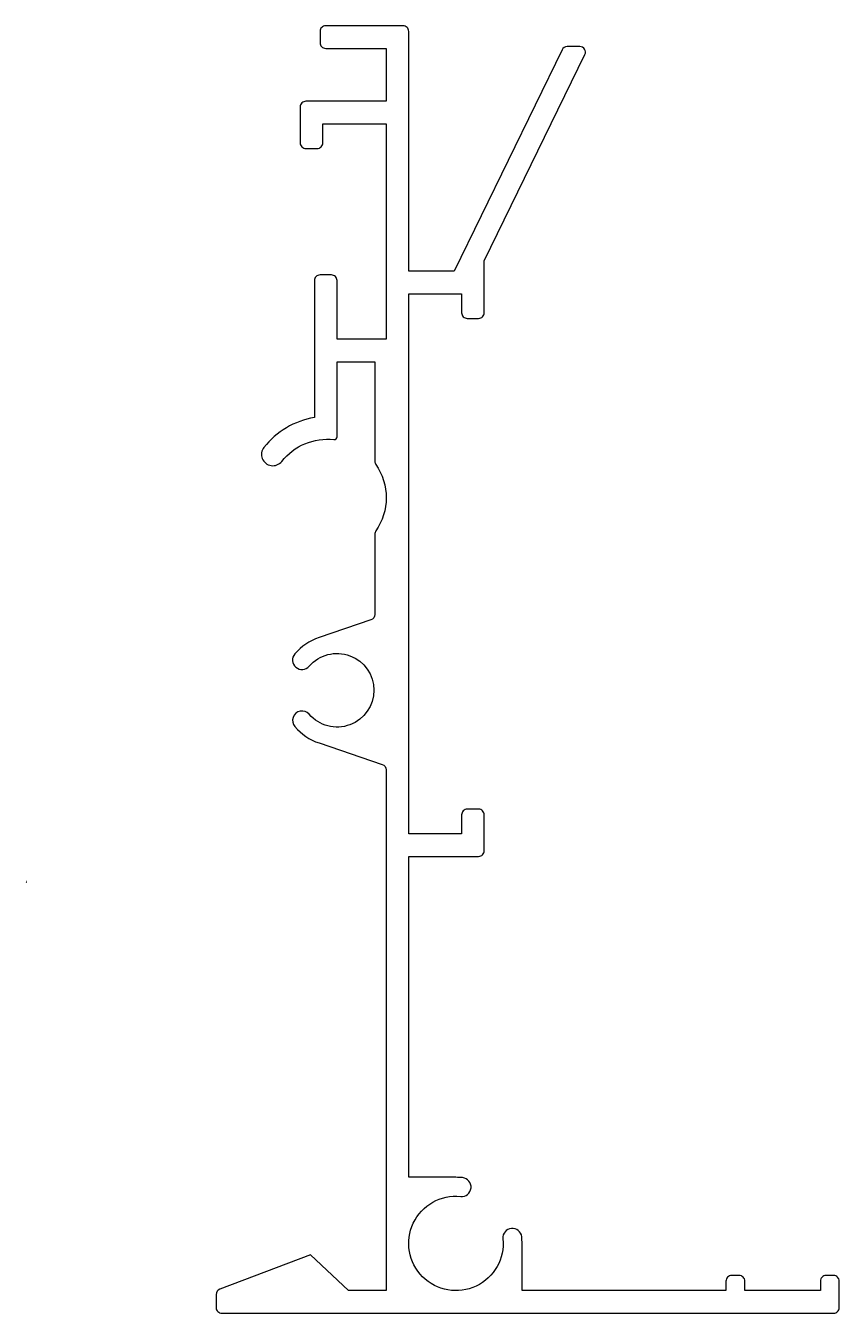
# Model space of a CAD drawing. Extents: x 154.3 to 197.3, y 173.2 to 241.4.
import ezdxf

# ---------------------------------------------------------------- set-up
doc = ezdxf.new("R2010")
doc.units = 0
doc.layers.get('0').update_dxf_attribs({"linetype": 'CONTINUOUS'})
doc.layers.add('ANA', color=220, linetype='CONTINUOUS')

msp = doc.modelspace()

# ---------------------------------------------------------------- linework, layer by layer
at = {"color": 5, "linetype": 'BYBLOCK'}
msp.add_solid([(154.262, 196.021), (154.322, 196.021), (154.292, 196.201)], dxfattribs=at)
at = {"layer": 'ANA', "color": 7}
msp.add_lwpolyline([(167.818, 218.358, -0.257737), (170.581, 219.518, 0.445922), (170.747, 219.668), (170.747, 223.636), (172.747, 223.636), (172.747, 218.369, 0.152323), (172.801, 218.198, -0.311881), (172.801, 214.674, 0.152323), (172.747, 214.503), (172.747, 210.247, -0.32116), (172.544, 209.963), (169.798, 209.029, 0.133637), (168.513, 208.163, 1), (169.271, 207.51, -2.690873), (169.271, 204.963, 1), (168.513, 204.31, 0.133637), (169.798, 203.443), (173.144, 202.305, -0.32116), (173.347, 202.021), (173.347, 174.436), (171.347, 174.436), (169.347, 176.336), (164.541, 174.51, 0.311433), (164.347, 174.229), (164.347, 173.536, 0.414214), (164.647, 173.236), (173.947, 173.236), (174.547, 173.236), (197.047, 173.236, 0.414214), (197.347, 173.536), (197.347, 174.936, 0.414214), (197.047, 175.236), (196.647, 175.236, 0.414214), (196.347, 174.936), (196.347, 174.436), (192.347, 174.436), (192.347, 174.936, 0.414214), (192.047, 175.236), (191.647, 175.236, 0.414214), (191.347, 174.936), (191.347, 174.436), (180.547, 174.436), (180.547, 176.936, 0.025047), (180.53, 177.286, 1), (179.535, 177.186, -2.803616), (177.297, 179.424, 1), (177.397, 180.419, 0.025047), (177.047, 180.436), (174.547, 180.436), (174.547, 197.436), (178.247, 197.436, 0.414214), (178.547, 197.736), (178.547, 199.636, 0.414214), (178.247, 199.936), (177.647, 199.936, 0.414214), (177.347, 199.636), (177.347, 198.636), (174.547, 198.636), (174.547, 227.236), (177.347, 227.236), (177.347, 226.236, 0.414214), (177.647, 225.936), (178.247, 225.936, 0.414214), (178.547, 226.236), (178.547, 228.979), (183.876, 239.905, 0.554309), (183.607, 240.336), (182.939, 240.336, 0.286745), (182.669, 240.168), (176.947, 228.436), (174.547, 228.436), (174.547, 241.136, 0.414214), (174.247, 241.436), (173.947, 241.436), (173.347, 241.436), (170.147, 241.436, 0.414214), (169.847, 241.136), (169.847, 240.536, 0.414214), (170.147, 240.236), (173.347, 240.236), (173.347, 237.436), (169.097, 237.436, 0.414214), (168.797, 237.136), (168.797, 235.236, 0.414214), (169.097, 234.936), (169.697, 234.936, 0.414214), (169.997, 235.236), (169.997, 236.236), (173.347, 236.236), (173.347, 224.836), (170.747, 224.836), (170.747, 227.936, 0.414214), (170.447, 228.236), (169.847, 228.236, 0.414214), (169.547, 227.936), (169.547, 220.678, 0.186565), (166.877, 219.103, 1)], format="xyb", close=True, dxfattribs=at)
at = {"layer": 'ANA'}
msp.add_arc((170.25, 216.436), 4.3, 357.93173, 2.06827, dxfattribs=at)

doc.saveas('drawing.dxf')
